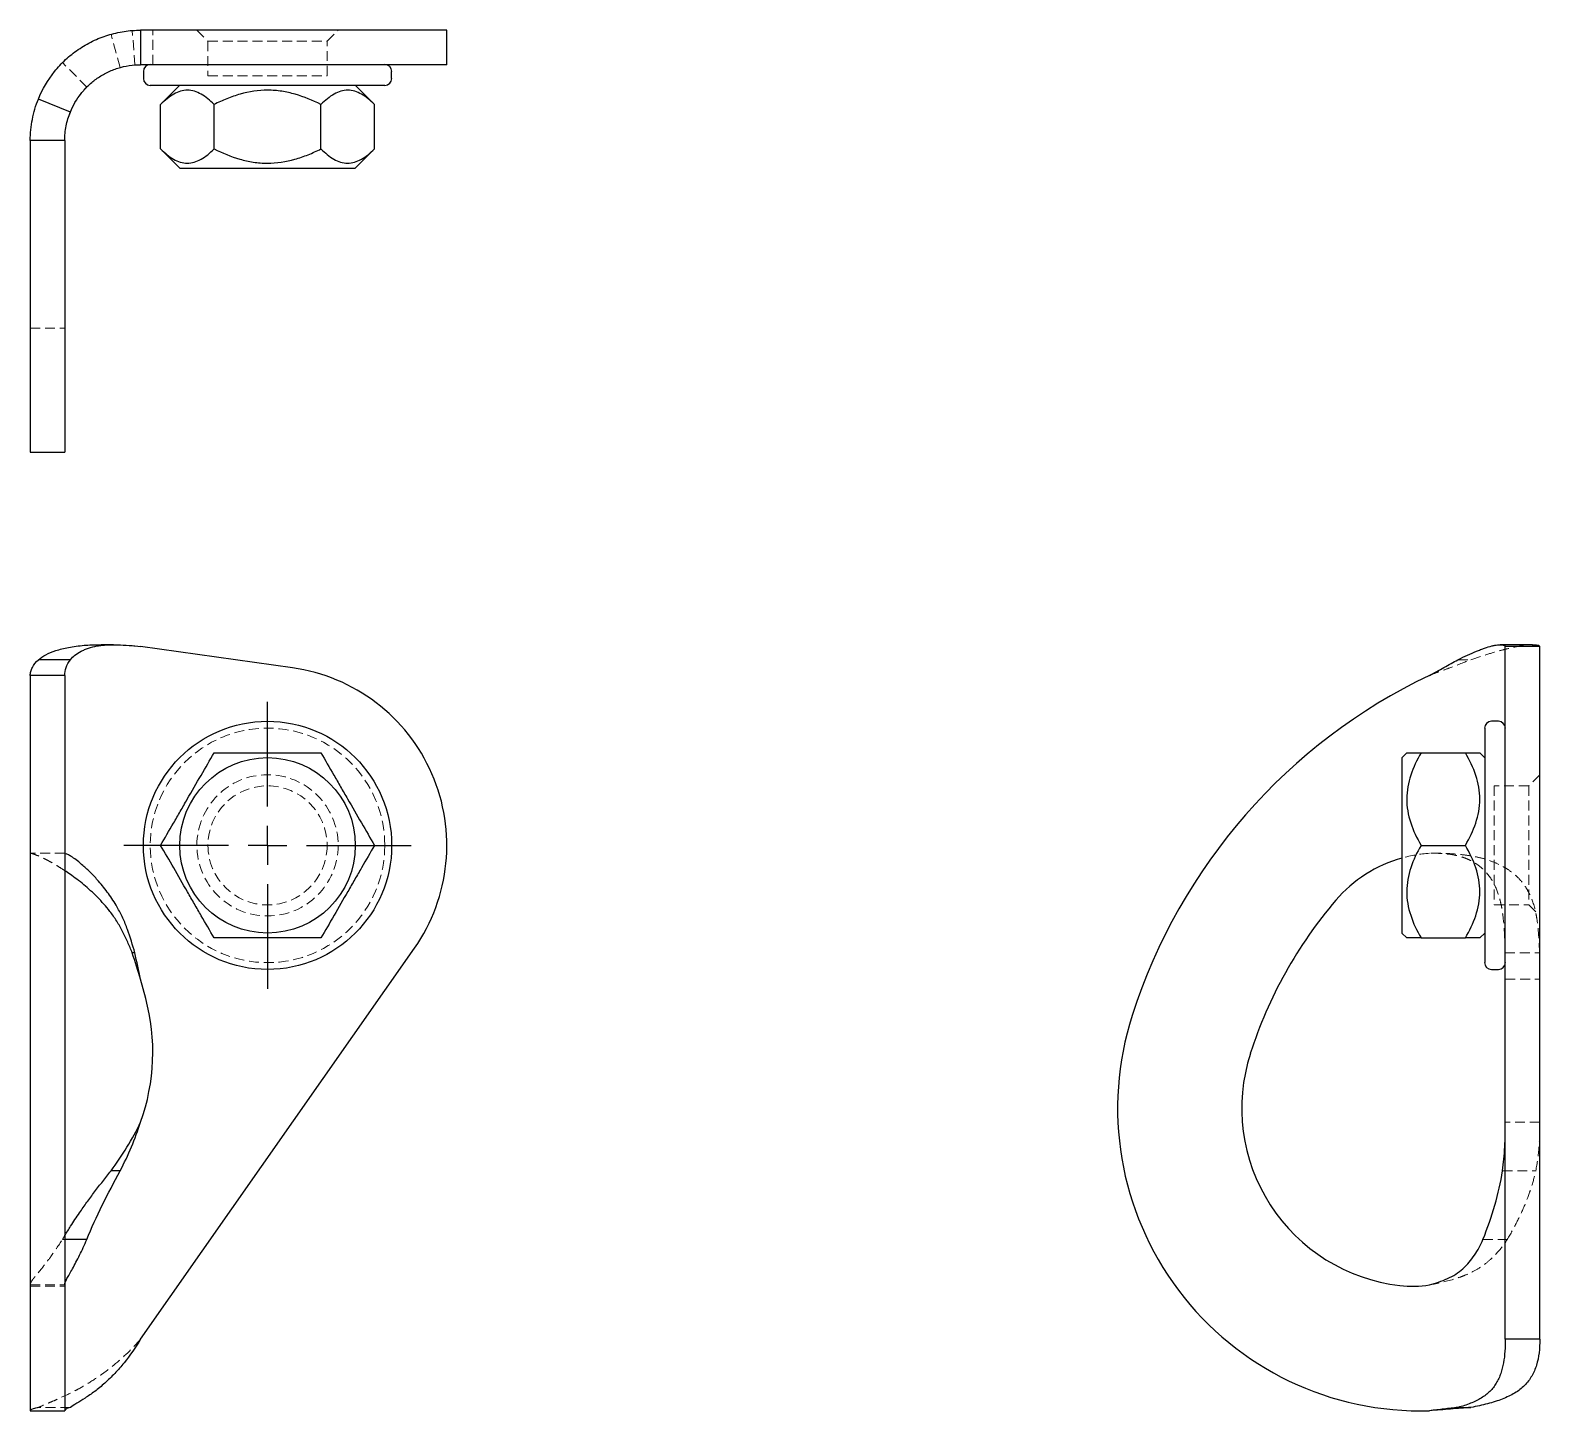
# Model space of a CAD drawing. Header units: millimetres. Extents: x 56 to 250, y 8 to 185.
import ezdxf

# ---------------------------------------------------------------- set-up
doc = ezdxf.new("R2010")
doc.units = ezdxf.units.MM
doc.linetypes.add('HIDDEN', pattern=[1.905, 1.27, -0.635])
doc.layers.add('10', color=7, linetype='Continuous')

# ---------------------------------------------------------------- blocks, each defined once
blk = doc.blocks.new('SW_CENTERMARKSYMBOL_0')
at = {"layer": '10', "color": 0}
for p, q in [((0, 5), (0, 18.44)), ((0, 0), (0, 2.5)), ((-5, 0), (-18.44, 0)), ((0, 0), (-2.5, 0)), ((0, 0), (0, -2.5)), ((0, 0), (2.5, 0)), ((5, 0), (18.44, 0)), ((0, -5), (0, -18.44))]:
    blk.add_line(p, q, dxfattribs=at)

msp = doc.modelspace()

# ---------------------------------------------------------------- linework, layer by layer
at = {"color": 7, "linetype": 'HIDDEN', "lineweight": 18}
for p, q in [((67.81, 180.33), (66.62, 184.59)), ((69.69, 180.65), (69.35, 185.07)), ((71.99, 180.68), (71.99, 185.11)), ((77.65, 185.11), (79.07, 183.69)), ((94.37, 183.69), (95.79, 185.11)), ((79.07, 183.69), (94.37, 183.69)), ((79.07, 183.69), (79.07, 179.26)), ((94.37, 179.26), (94.37, 183.69)), ((63.52, 177.81), (60.38, 180.94)), ((79.07, 179.26), (94.37, 179.26)), ((63.22, 177.48), (63.52, 177.81)), ((57.28, 176.25), (57.31, 176.3)), ((56.25, 146.83), (60.68, 146.83)), ((239.6, 104.24), (241.27, 104.24)), ((250.11, 89.45), (248.69, 88.04)), ((244.26, 88.04), (244.26, 72.74)), ((248.69, 88.04), (244.26, 88.04)), ((248.69, 88.04), (248.69, 72.74)), ((60.68, 79.37), (56.25, 79.37)), ((244.26, 72.74), (248.69, 72.74)), ((248.69, 72.74), (250.11, 71.32)), ((245.67, 65.27), (245.65, 66.58)), ((245.65, 66.58), (250.07, 66.58)), ((245.68, 63.2), (250.11, 63.2)), ((250.11, 44.85), (245.68, 44.85)), ((245.33, 38.58), (249.59, 38.58)), ((60.38, 29.77), (60.68, 30.26)), ((60.68, 29.77), (60.38, 29.77)), ((242.81, 29.77), (245.94, 29.77)), ((56.25, 23.93), (60.68, 23.93)), ((56.25, 23.75), (60.68, 23.75)), ((56.25, 7.77), (60.68, 7.77)), ((61.4, 8.19), (57.29, 8.19))]:
    msp.add_line(p, q, dxfattribs=at)
at = {"color": 7, "linetype": 'Continuous', "lineweight": 25}
for p, q in [((70.42, 185.11), (70.42, 180.68)), ((89.92, 185.11), (70.42, 185.11)), ((109.75, 185.11), (89.92, 185.11)), ((109.75, 180.68), (109.75, 185.11)), ((60.35, 180.91), (60.38, 180.94)), ((89.92, 180.68), (70.42, 180.68)), ((109.75, 180.68), (89.92, 180.68)), ((70.78, 179.8), (70.78, 178.91)), ((102.66, 178.91), (102.66, 179.8)), ((71.66, 178.03), (86.72, 178.03)), ((75.45, 178.03), (72.99, 175.56)), ((86.72, 178.03), (101.78, 178.03)), ((100.45, 175.56), (97.99, 178.03)), ((61.4, 174.6), (57.29, 176.27)), ((61.11, 173.8), (61.47, 174.76)), ((72.99, 169.86), (72.99, 175.56)), ((79.86, 169.86), (79.86, 175.56)), ((93.58, 169.86), (93.58, 175.56)), ((100.45, 169.86), (100.45, 175.56)), ((60.68, 170.94), (56.25, 170.94)), ((56.25, 170.94), (56.25, 132.75)), ((60.68, 170.94), (60.68, 132.75)), ((72.99, 169.86), (75.45, 167.4)), ((97.99, 167.4), (100.45, 169.86)), ((75.45, 167.4), (86.72, 167.4)), ((86.72, 167.4), (97.99, 167.4)), ((56.25, 132.75), (56.25, 130.89)), ((60.68, 132.75), (60.68, 130.89)), ((56.25, 130.89), (60.68, 130.89)), ((66.95, 106.16), (65.35, 106.16)), ((89.92, 103.19), (70.42, 105.93)), ((249.19, 106.16), (245, 106.16)), ((250.11, 105.93), (245.68, 105.93)), ((245.68, 103.19), (245.68, 105.93)), ((250.11, 103.19), (250.11, 105.93)), ((61.4, 104.24), (57.29, 104.24)), ((245.68, 67.18), (245.68, 103.19)), ((250.11, 67.18), (250.11, 103.19)), ((60.68, 102.23), (56.25, 102.23)), ((56.25, 102.23), (56.25, 58.53)), ((60.68, 102.23), (60.68, 58.53)), ((243.03, 95.44), (243.03, 65.33)), ((244.8, 96.33), (243.91, 96.33)), ((233.02, 92.28), (232.4, 91.65)), ((232.4, 91.65), (232.4, 69.12)), ((234.86, 92.28), (240.56, 92.28)), ((243.03, 91.65), (242.4, 92.28)), ((234.86, 80.39), (240.56, 80.39)), ((232.4, 69.12), (233.02, 68.5)), ((234.86, 68.5), (240.56, 68.5)), ((242.4, 68.5), (243.03, 69.12)), ((69.69, 66.58), (69.35, 66.58)), ((70.42, 16.97), (105.58, 67.18)), ((245.68, 16.97), (245.68, 67.18)), ((250.11, 16.97), (250.11, 67.18)), ((243.91, 64.45), (244.8, 64.45)), ((71.08, 60.74), (70.42, 63.2)), ((56.25, 58.53), (56.25, 7.75)), ((60.68, 58.53), (60.68, 7.75)), ((67.81, 38.58), (66.62, 38.58)), ((63.52, 29.77), (60.68, 29.77)), ((250.11, 16.97), (245.68, 16.97)), ((239.6, 8.19), (241.27, 8.19)), ((56.25, 7.75), (60.68, 7.75))]:
    msp.add_line(p, q, dxfattribs=at)
at = {"color": 7, "linetype": 'HIDDEN', "lineweight": 18, "flags": 128}
for points in [[(70.42, 105.93), (70.42, 105.93)], [(235.94, 102.23), (235.94, 102.23)], [(235.94, 79.37), (235.94, 79.37)], [(70.42, 44.85), (70.42, 44.85)], [(235.94, 23.93), (235.94, 23.93)], [(70.42, 16.97), (70.42, 16.97)], [(235.94, 7.77), (235.94, 7.77)]]:
    msp.add_lwpolyline(points, dxfattribs=at)
at = {"color": 7, "linetype": 'Continuous', "lineweight": 25}
for radius in [15.94, 11.27]:
    msp.add_circle((86.72, 80.39), radius, dxfattribs=at)
at = {"color": 7, "linetype": 'HIDDEN', "lineweight": 18}
for radius in [15.06, 9.07, 7.65]:
    msp.add_circle((86.72, 80.39), radius, dxfattribs=at)
at = {"color": 7, "linetype": 'Continuous', "lineweight": 25}
for centre, radius, start, end in [((71.66, 179.8), 0.886, 90, 180), ((101.78, 179.8), 0.886, 0, 90), ((71.66, 178.91), 0.886, 180, 270), ((101.78, 178.91), 0.886, 270, 0), ((86.72, 80.39), 23.03, 325, 82), ((267.52, 36.1), 73.29, 115.53, 162.1814), ((243.91, 95.44), 0.886, 90, 180), ((244.8, 95.44), 0.886, 0, 90), ((237.09, 62.09), 17.32, 105.7136, 139.5058), ((267.52, 36.1), 57.34, 139.5058, 162.1814), ((243.91, 65.33), 0.886, 180, 270), ((244.8, 65.33), 0.886, 270, 0), ((45.37, 53.85), 26.62, 340.2479, 15), ((234.77, 46.63), 38.88, 162.1814, 271.7289), ((234.77, 46.63), 22.93, 162.1814, 263.4022), ((233.75, 37.86), 14.1, 263.4022, 278.922)]:
    msp.add_arc(centre, radius, start, end, dxfattribs=at)
at = {"color": 7, "linetype": 'HIDDEN', "lineweight": 18}
msp.add_arc((237.09, 62.09), 17.32, 93.7998, 105.7136, dxfattribs=at)
at = {"color": 7, "linetype": 'Continuous', "lineweight": 25}
for points, knots in [([(57.29, 176.27), (57.8, 177.53), (58.49, 178.71), (59.58, 180.07), (59.81, 180.33), (60.28, 180.84), (60.53, 181.09), (61.29, 181.8), (61.84, 182.23), (62.71, 182.83), (63.01, 183.02), (63.62, 183.38), (63.94, 183.54), (64.89, 184.01), (65.55, 184.26), (66.9, 184.68), (67.6, 184.84), (69, 185.06), (69.71, 185.11), (70.42, 185.11)], [0, 0, 0, 0, 0.25, 0.25, 0.3125, 0.3125, 0.375, 0.375, 0.5, 0.5, 0.5625, 0.5625, 0.625, 0.625, 0.75, 0.75, 0.875, 0.875, 1, 1, 1, 1]), ([(61.4, 174.6), (61.73, 175.44), (62.19, 176.23), (62.92, 177.16), (63.07, 177.34), (63.4, 177.69), (63.56, 177.86), (64.08, 178.35), (64.46, 178.66), (65.05, 179.07), (65.26, 179.21), (65.69, 179.46), (65.91, 179.58), (66.57, 179.9), (67.03, 180.09), (67.97, 180.38), (68.46, 180.49), (69.44, 180.64), (69.93, 180.68), (70.42, 180.68)], [0, 0, 0, 0, 0.25, 0.25, 0.3125, 0.3125, 0.375, 0.375, 0.5, 0.5, 0.5625, 0.5625, 0.625, 0.625, 0.75, 0.75, 0.875, 0.875, 1, 1, 1, 1]), ([(79.86, 175.56), (79.32, 176.1), (78.77, 176.56), (77.92, 177.04), (77.63, 177.17), (77.04, 177.35), (76.74, 177.4), (75.84, 177.41), (75.25, 177.22), (74.09, 176.57), (73.53, 176.1), (72.99, 175.56)], [0, 0, 0, 0, 0.25, 0.25, 0.375, 0.375, 0.5, 0.5, 0.75, 0.75, 1, 1, 1, 1]), ([(93.58, 175.56), (92.51, 176.1), (91.42, 176.55), (89.71, 177.04), (89.14, 177.17), (87.96, 177.35), (87.35, 177.4), (85.54, 177.41), (84.36, 177.22), (82.63, 176.73), (82.06, 176.53), (80.94, 176.08), (80.39, 175.83), (79.86, 175.56)], [0, 0, 0, 0, 0.25, 0.25, 0.375, 0.375, 0.5, 0.5, 0.75, 0.75, 0.875, 0.875, 1, 1, 1, 1]), ([(100.45, 175.56), (99.91, 176.1), (99.36, 176.56), (98.51, 177.04), (98.22, 177.17), (97.63, 177.35), (97.33, 177.4), (96.43, 177.41), (95.84, 177.22), (94.68, 176.57), (94.12, 176.1), (93.58, 175.56)], [0, 0, 0, 0, 0.25, 0.25, 0.375, 0.375, 0.5, 0.5, 0.75, 0.75, 1, 1, 1, 1]), ([(56.25, 170.94), (56.25, 171.4), (56.27, 171.85), (56.36, 172.76), (56.43, 173.21), (56.69, 174.55), (56.95, 175.42), (57.29, 176.27)], [0, 0, 0, 0, 0.25, 0.25, 0.5, 0.5, 1, 1, 1, 1]), ([(60.68, 170.94), (60.68, 171.57), (60.74, 172.19), (60.98, 173.42), (61.16, 174.02), (61.4, 174.6)], [0, 0, 0, 0, 0.5, 0.5, 1, 1, 1, 1]), ([(72.99, 169.86), (73.53, 169.32), (74.08, 168.87), (74.93, 168.38), (75.22, 168.25), (75.81, 168.07), (76.11, 168.02), (77.01, 168.02), (77.6, 168.2), (78.76, 168.86), (79.32, 169.32), (79.86, 169.86)], [0, 0, 0, 0, 0.25, 0.25, 0.375, 0.375, 0.5, 0.5, 0.75, 0.75, 1, 1, 1, 1]), ([(79.86, 169.86), (80.93, 169.32), (82.02, 168.87), (83.73, 168.38), (84.3, 168.25), (85.48, 168.07), (86.09, 168.02), (87.9, 168.02), (89.08, 168.2), (90.81, 168.69), (91.38, 168.89), (92.5, 169.34), (93.05, 169.59), (93.58, 169.86)], [0, 0, 0, 0, 0.25, 0.25, 0.375, 0.375, 0.5, 0.5, 0.75, 0.75, 0.875, 0.875, 1, 1, 1, 1]), ([(93.58, 169.86), (94.12, 169.32), (94.67, 168.87), (95.52, 168.38), (95.81, 168.25), (96.4, 168.07), (96.7, 168.02), (97.6, 168.02), (98.19, 168.2), (99.35, 168.86), (99.91, 169.32), (100.45, 169.86)], [0, 0, 0, 0, 0.25, 0.25, 0.375, 0.375, 0.5, 0.5, 0.75, 0.75, 1, 1, 1, 1]), ([(57.29, 104.24), (57.59, 104.46), (58.19, 104.91), (59.28, 105.34), (60.31, 105.64), (61.18, 105.83), (62.12, 105.99), (63.43, 106.13), (64.51, 106.18), (65.3, 106.16), (65.37, 106.16)], [0, 0, 0, 0, 0.189333, 0.383459, 0.484084, 0.584705, 0.688628, 0.792534, 0.980724, 1, 1, 1, 1]), ([(61.4, 104.24), (61.73, 104.67), (62.19, 105.02), (62.92, 105.4), (63.07, 105.47), (63.4, 105.6), (63.56, 105.66), (64.08, 105.83), (64.46, 105.93), (65.05, 106.04), (65.26, 106.07), (65.69, 106.12), (65.91, 106.13), (66.57, 106.17), (67.03, 106.17), (67.97, 106.14), (68.46, 106.11), (69.44, 106.04), (69.93, 105.99), (70.42, 105.93)], [0, 0, 0, 0, 0.25, 0.25, 0.3125, 0.3125, 0.375, 0.375, 0.5, 0.5, 0.5625, 0.5625, 0.625, 0.625, 0.75, 0.75, 0.875, 0.875, 1, 1, 1, 1]), ([(239.6, 104.24), (240.44, 104.67), (241.23, 105.02), (242.16, 105.4), (242.34, 105.47), (242.69, 105.6), (242.86, 105.66), (243.35, 105.83), (243.66, 105.93), (244.07, 106.04), (244.21, 106.07), (244.46, 106.12), (244.58, 106.13), (244.9, 106.17), (245.09, 106.17), (245.38, 106.14), (245.49, 106.11), (245.64, 106.04), (245.68, 105.99), (245.68, 105.93)], [0, 0, 0, 0, 0.25, 0.25, 0.3125, 0.3125, 0.375, 0.375, 0.5, 0.5, 0.5625, 0.5625, 0.625, 0.625, 0.75, 0.75, 0.875, 0.875, 1, 1, 1, 1]), ([(249.15, 106.16), (249.38, 106.15), (249.78, 106.14), (250.06, 106.05), (250.09, 105.97), (250.11, 105.93)], [0, 0, 0, 0, 0.402557, 0.699415, 1, 1, 1, 1]), ([(56.25, 102.23), (56.25, 102.4), (56.27, 102.57), (56.36, 102.9), (56.43, 103.07), (56.69, 103.57), (56.95, 103.91), (57.29, 104.24)], [0, 0, 0, 0, 0.25, 0.25, 0.5, 0.5, 1, 1, 1, 1]), ([(60.68, 102.23), (60.68, 102.57), (60.74, 102.9), (60.98, 103.57), (61.16, 103.91), (61.4, 104.24)], [0, 0, 0, 0, 0.5, 0.5, 1, 1, 1, 1]), ([(235.94, 102.23), (236.57, 102.57), (237.19, 102.9), (238.42, 103.57), (239.02, 103.91), (239.6, 104.24)], [0, 0, 0, 0, 0.5, 0.5, 1, 1, 1, 1]), ([(72.99, 80.39), (73.53, 81.32), (74.08, 82.27), (74.93, 83.74), (75.22, 84.24), (75.81, 85.27), (76.11, 85.79), (77.01, 87.35), (77.6, 88.37), (78.76, 90.38), (79.32, 91.34), (79.86, 92.28)], [0, 0, 0, 0, 0.25, 0.25, 0.375, 0.375, 0.5, 0.5, 0.75, 0.75, 1, 1, 1, 1]), ([(79.86, 92.28), (80.93, 92.28), (82.02, 92.28), (83.73, 92.28), (84.3, 92.28), (85.48, 92.28), (86.09, 92.28), (87.9, 92.28), (89.08, 92.28), (90.81, 92.28), (91.38, 92.28), (92.5, 92.28), (93.05, 92.28), (93.58, 92.28)], [0, 0, 0, 0, 0.25, 0.25, 0.375, 0.375, 0.5, 0.5, 0.75, 0.75, 0.875, 0.875, 1, 1, 1, 1]), ([(93.58, 92.28), (94.12, 91.35), (94.67, 90.4), (95.52, 88.92), (95.81, 88.42), (96.4, 87.4), (96.7, 86.87), (97.6, 85.32), (98.19, 84.3), (99.35, 82.28), (99.91, 81.32), (100.45, 80.39)], [0, 0, 0, 0, 0.25, 0.25, 0.375, 0.375, 0.5, 0.5, 0.75, 0.75, 1, 1, 1, 1]), ([(234.86, 92.28), (234.32, 91.35), (233.87, 90.4), (233.38, 88.92), (233.25, 88.42), (233.07, 87.4), (233.02, 86.87), (233.02, 85.32), (233.2, 84.3), (233.86, 82.28), (234.32, 81.32), (234.86, 80.39)], [0, 0, 0, 0, 0.25, 0.25, 0.375, 0.375, 0.5, 0.5, 0.75, 0.75, 1, 1, 1, 1]), ([(233.02, 92.28), (233.02, 92.28), (233.2, 92.28), (233.69, 92.28), (233.89, 92.28), (234.34, 92.28), (234.59, 92.28), (234.86, 92.28)], [0, 0, 0, 0, 0.5, 0.5, 0.75, 0.75, 1, 1, 1, 1]), ([(240.56, 80.39), (241.1, 81.32), (241.56, 82.27), (242.04, 83.74), (242.17, 84.24), (242.35, 85.27), (242.4, 85.79), (242.41, 87.35), (242.22, 88.37), (241.57, 90.38), (241.1, 91.34), (240.56, 92.28)], [0, 0, 0, 0, 0.25, 0.25, 0.375, 0.375, 0.5, 0.5, 0.75, 0.75, 1, 1, 1, 1]), ([(240.56, 92.28), (241.1, 92.28), (241.56, 92.28), (242.05, 92.28), (242.18, 92.28), (242.35, 92.28), (242.4, 92.28), (242.4, 92.28)], [0, 0, 0, 0, 0.5, 0.5, 0.75, 0.75, 1, 1, 1, 1]), ([(79.86, 68.5), (79.32, 69.43), (78.77, 70.38), (77.92, 71.85), (77.63, 72.35), (77.04, 73.38), (76.74, 73.9), (75.84, 75.46), (75.25, 76.48), (74.09, 78.49), (73.53, 79.45), (72.99, 80.39)], [0, 0, 0, 0, 0.25, 0.25, 0.375, 0.375, 0.5, 0.5, 0.75, 0.75, 1, 1, 1, 1]), ([(100.45, 80.39), (99.91, 79.46), (99.36, 78.51), (98.51, 77.03), (98.22, 76.53), (97.63, 75.51), (97.33, 74.98), (96.43, 73.43), (95.84, 72.41), (94.68, 70.4), (94.12, 69.43), (93.58, 68.5)], [0, 0, 0, 0, 0.25, 0.25, 0.375, 0.375, 0.5, 0.5, 0.75, 0.75, 1, 1, 1, 1]), ([(234.86, 80.39), (234.32, 79.46), (233.87, 78.51), (233.38, 77.03), (233.25, 76.53), (233.07, 75.51), (233.02, 74.98), (233.02, 73.43), (233.2, 72.41), (233.86, 70.4), (234.32, 69.43), (234.86, 68.5)], [0, 0, 0, 0, 0.25, 0.25, 0.375, 0.375, 0.5, 0.5, 0.75, 0.75, 1, 1, 1, 1]), ([(240.56, 68.5), (241.1, 69.43), (241.56, 70.38), (242.04, 71.85), (242.17, 72.35), (242.35, 73.38), (242.4, 73.9), (242.41, 75.46), (242.22, 76.48), (241.57, 78.49), (241.1, 79.45), (240.56, 80.39)], [0, 0, 0, 0, 0.25, 0.25, 0.375, 0.375, 0.5, 0.5, 0.75, 0.75, 1, 1, 1, 1]), ([(69.69, 66.58), (69.39, 67.58), (68.95, 69.11), (68.16, 71.07), (67.35, 72.63), (66.3, 74.23), (65.13, 75.7), (64.01, 76.89), (63.07, 77.76), (62.28, 78.42), (61.63, 78.9), (61.15, 79.19), (60.86, 79.33), (60.82, 79.34), (60.82, 79.34)], [0, 0, 0, 0, 0.161191, 0.243295, 0.325299, 0.432802, 0.542737, 0.627692, 0.714869, 0.783697, 0.854358, 0.923258, 0.994278, 1, 1, 1, 1]), ([(69.35, 66.58), (69.16, 67.04), (68.78, 67.97), (68.12, 69.34), (67.37, 70.67), (66.56, 71.85), (65.71, 72.86), (64.88, 73.74), (64.01, 74.58), (63.12, 75.34), (62.25, 76.04), (61.43, 76.64), (60.92, 76.98), (60.68, 77.14)], [0, 0, 0, 0, 0.102633, 0.205239, 0.31005, 0.41476, 0.499329, 0.583934, 0.670897, 0.757853, 0.842432, 0.927006, 1, 1, 1, 1]), ([(93.58, 68.5), (92.51, 68.5), (91.42, 68.5), (89.71, 68.5), (89.14, 68.5), (87.96, 68.5), (87.35, 68.5), (85.54, 68.5), (84.36, 68.5), (82.63, 68.5), (82.06, 68.5), (80.94, 68.5), (80.39, 68.5), (79.86, 68.5)], [0, 0, 0, 0, 0.25, 0.25, 0.375, 0.375, 0.5, 0.5, 0.75, 0.75, 0.875, 0.875, 1, 1, 1, 1]), ([(234.86, 68.5), (234.32, 68.5), (233.86, 68.5), (233.37, 68.5), (233.25, 68.5), (233.07, 68.5), (233.02, 68.5), (233.02, 68.5)], [0, 0, 0, 0, 0.5, 0.5, 0.75, 0.75, 1, 1, 1, 1]), ([(242.4, 68.5), (242.4, 68.5), (242.22, 68.5), (241.73, 68.5), (241.53, 68.5), (241.08, 68.5), (240.83, 68.5), (240.56, 68.5)], [0, 0, 0, 0, 0.5, 0.5, 0.75, 0.75, 1, 1, 1, 1]), ([(245.68, 63.2), (245.68, 63.83), (245.68, 64.52), (245.67, 65.21), (245.67, 65.27)], [0, 0, 0, 0, 0.914402, 1, 1, 1, 1]), ([(66.62, 38.58), (67.34, 39.56), (68.03, 40.57), (69.31, 42.66), (69.91, 43.73), (70.42, 44.85)], [0, 0, 0, 0, 0.5, 0.5, 1, 1, 1, 1]), ([(67.81, 38.58), (68.32, 39.58), (68.8, 40.61), (69.68, 42.7), (70.08, 43.77), (70.42, 44.85)], [0, 0, 0, 0, 0.5, 0.5, 1, 1, 1, 1]), ([(245.33, 38.58), (245.47, 39.58), (245.56, 40.61), (245.66, 42.7), (245.68, 43.77), (245.68, 44.85)], [0, 0, 0, 0, 0.5, 0.5, 1, 1, 1, 1]), ([(60.68, 30.26), (60.93, 30.66), (61.52, 31.64), (62.48, 33.07), (63.52, 34.54), (64.51, 35.88), (65.55, 37.23), (66.26, 38.13), (66.62, 38.58)], [0, 0, 0, 0, 0.147253, 0.35374, 0.514288, 0.675239, 0.837412, 1, 1, 1, 1]), ([(63.52, 29.77), (64.11, 31.24), (64.78, 32.7), (66.22, 35.64), (67, 37.11), (67.81, 38.58)], [0, 0, 0, 0, 0.5, 0.5, 1, 1, 1, 1]), ([(242.81, 29.77), (243.41, 31.24), (243.92, 32.7), (244.77, 35.64), (245.1, 37.11), (245.33, 38.58)], [0, 0, 0, 0, 0.5, 0.5, 1, 1, 1, 1]), ([(60.68, 23.93), (60.68, 24.15), (60.78, 24.4), (61.05, 24.91), (61.16, 25.1), (61.4, 25.52), (61.54, 25.75), (61.82, 26.27), (61.97, 26.54), (62.27, 27.13), (62.43, 27.44), (62.9, 28.39), (63.21, 29.07), (63.52, 29.77)], [0, 0, 0, 0, 0.25, 0.25, 0.375, 0.375, 0.5, 0.5, 0.625, 0.625, 0.75, 0.75, 1, 1, 1, 1]), ([(235.94, 23.93), (236.74, 24.15), (237.52, 24.4), (238.62, 24.91), (238.98, 25.1), (239.64, 25.52), (239.95, 25.75), (240.52, 26.27), (240.79, 26.54), (241.29, 27.13), (241.52, 27.44), (242.15, 28.39), (242.5, 29.07), (242.81, 29.77)], [0, 0, 0, 0, 0.25, 0.25, 0.375, 0.375, 0.5, 0.5, 0.625, 0.625, 0.75, 0.75, 1, 1, 1, 1]), ([(70.42, 16.97), (69.78, 15.89), (69.07, 14.88), (67.92, 13.46), (67.52, 13), (66.89, 12.34), (66.68, 12.12), (66.25, 11.71), (66.04, 11.51), (65.61, 11.12), (65.39, 10.93), (64.96, 10.58), (64.75, 10.41), (64.32, 10.09), (64.1, 9.94), (63.69, 9.65), (63.49, 9.52), (62.91, 9.14), (62.55, 8.92), (61.9, 8.51), (61.63, 8.34), (61.4, 8.19)], [0, 0, 0, 0, 0.25, 0.25, 0.375, 0.375, 0.4375, 0.4375, 0.5, 0.5, 0.5625, 0.5625, 0.625, 0.625, 0.6875, 0.6875, 0.75, 0.75, 0.875, 0.875, 1, 1, 1, 1]), ([(245.68, 16.97), (245.68, 15.89), (245.62, 14.88), (245.36, 13.46), (245.25, 13), (245.02, 12.34), (244.94, 12.12), (244.75, 11.71), (244.64, 11.51), (244.41, 11.12), (244.29, 10.93), (244.01, 10.58), (243.86, 10.41), (243.54, 10.09), (243.36, 9.94), (242.99, 9.65), (242.79, 9.52), (242.17, 9.14), (241.71, 8.92), (240.71, 8.51), (240.17, 8.34), (239.6, 8.19)], [0, 0, 0, 0, 0.25, 0.25, 0.375, 0.375, 0.4375, 0.4375, 0.5, 0.5, 0.5625, 0.5625, 0.625, 0.625, 0.6875, 0.6875, 0.75, 0.75, 0.875, 0.875, 1, 1, 1, 1]), ([(250.11, 16.97), (250.11, 15.74), (249.99, 14.63), (249.61, 13.38), (249.52, 13.14), (249.32, 12.67), (249.2, 12.44), (248.82, 11.78), (248.52, 11.38), (247.97, 10.83), (247.77, 10.66), (247.35, 10.33), (247.12, 10.17), (246.4, 9.74), (245.87, 9.49), (245, 9.15), (244.7, 9.04), (244.06, 8.84), (243.73, 8.75), (242.72, 8.48), (242.01, 8.33), (241.27, 8.19)], [0, 0, 0, 0, 0.25, 0.25, 0.3125, 0.3125, 0.375, 0.375, 0.5, 0.5, 0.5625, 0.5625, 0.625, 0.625, 0.75, 0.75, 0.8125, 0.8125, 0.875, 0.875, 1, 1, 1, 1]), ([(61.4, 8.19), (61.16, 8.12), (60.98, 8.05), (60.74, 7.91), (60.68, 7.84), (60.68, 7.77)], [0, 0, 0, 0, 0.5, 0.5, 1, 1, 1, 1]), ([(239.6, 8.19), (239.02, 8.12), (238.42, 8.05), (237.19, 7.91), (236.57, 7.84), (235.94, 7.77)], [0, 0, 0, 0, 0.5, 0.5, 1, 1, 1, 1]), ([(241.27, 8.19), (240.85, 8.15), (240.42, 8.12), (239.55, 8.05), (239.1, 8.01), (237.76, 7.91), (236.85, 7.84), (235.94, 7.77)], [0, 0, 0, 0, 0.25, 0.25, 0.5, 0.5, 1, 1, 1, 1])]:
    msp.add_open_spline(points, degree=3, knots=knots, dxfattribs=at)
at = {"color": 7, "linetype": 'HIDDEN', "lineweight": 18}
for points, knots in [([(65.37, 106.16), (66.02, 106.15), (67.16, 106.14), (68.87, 106.05), (69.9, 105.97), (70.42, 105.93)], [0, 0, 0, 0, 0.398096, 0.697171, 1, 1, 1, 1]), ([(241.27, 104.24), (241.92, 104.46), (243.24, 104.91), (244.75, 105.34), (245.89, 105.64), (246.7, 105.83), (247.45, 105.99), (248.29, 106.13), (248.9, 106.18), (249.13, 106.16), (249.15, 106.16)], [0, 0, 0, 0, 0.189954, 0.384717, 0.485672, 0.586624, 0.690888, 0.795135, 0.983942, 1, 1, 1, 1]), ([(235.94, 102.23), (236.4, 102.4), (236.85, 102.57), (237.76, 102.9), (238.21, 103.07), (239.55, 103.57), (240.42, 103.91), (241.27, 104.24)], [0, 0, 0, 0, 0.25, 0.25, 0.5, 0.5, 1, 1, 1, 1]), ([(60.72, 79.38), (59.97, 79.38), (58.48, 79.38), (56.99, 79.38), (56.24, 79.38)], [0, 0, 0, 0, 0.4999935, 1, 1, 1, 1]), ([(60.68, 77.14), (60.63, 77.17), (60.3, 77.4), (59.75, 77.74), (59.04, 78.16), (58.41, 78.51), (57.83, 78.8), (57.21, 79.08), (56.64, 79.29), (56.33, 79.38), (56.29, 79.37), (56.28, 79.37)], [0, 0, 0, 0, 0.018987, 0.134143, 0.237782, 0.341418, 0.448783, 0.556157, 0.742597, 0.934211, 1, 1, 1, 1]), ([(245.65, 66.58), (245.64, 67.42), (245.61, 68.26), (245.52, 69.91), (245.46, 70.72), (245.33, 71.69), (245.3, 71.89), (245.24, 72.27), (245.21, 72.46), (245.09, 73.02), (245.01, 73.38), (244.7, 74.44), (244.43, 75.11), (243.73, 76.34), (243.3, 76.89), (242.51, 77.61), (242.22, 77.84), (241.6, 78.25), (241.27, 78.43), (240.74, 78.67), (240.56, 78.74), (240.18, 78.88), (239.99, 78.94), (239.39, 79.1), (238.99, 79.18), (238.15, 79.3), (237.71, 79.34), (236.83, 79.38), (236.39, 79.38), (235.94, 79.37)], [0, 0, 0, 0, 0.125, 0.125, 0.25, 0.25, 0.28125, 0.28125, 0.3125, 0.3125, 0.375, 0.375, 0.5, 0.5, 0.625, 0.625, 0.6875, 0.6875, 0.75, 0.75, 0.78125, 0.78125, 0.8125, 0.8125, 0.875, 0.875, 0.9375, 0.9375, 1, 1, 1, 1]), ([(250.07, 66.58), (250.04, 67.61), (249.99, 68.61), (249.85, 70.06), (249.8, 70.53), (249.69, 71.22), (249.65, 71.44), (249.56, 71.89), (249.51, 72.1), (249.24, 73.15), (248.94, 73.91), (248.45, 74.78), (248.35, 74.95), (248.13, 75.28), (248.01, 75.44), (247.64, 75.91), (247.37, 76.2), (246.78, 76.74), (246.45, 76.99), (245.93, 77.35), (245.75, 77.46), (245.38, 77.67), (245.18, 77.78), (244.58, 78.08), (244.16, 78.25), (243.28, 78.57), (242.82, 78.71), (241.85, 78.94), (241.34, 79.03), (240.31, 79.18), (239.78, 79.24), (238.71, 79.32), (238.17, 79.35), (237.06, 79.38), (236.5, 79.38), (235.94, 79.37)], [0, 0, 0, 0, 0.125, 0.125, 0.1875, 0.1875, 0.21875, 0.21875, 0.25, 0.25, 0.375, 0.375, 0.40625, 0.40625, 0.4375, 0.4375, 0.5, 0.5, 0.5625, 0.5625, 0.59375, 0.59375, 0.625, 0.625, 0.6875, 0.6875, 0.75, 0.75, 0.8125, 0.8125, 0.875, 0.875, 0.9375, 0.9375, 1, 1, 1, 1]), ([(249.59, 38.58), (249.79, 39.56), (249.92, 40.57), (250.08, 42.66), (250.11, 43.73), (250.11, 44.85)], [0, 0, 0, 0, 0.5, 0.5, 1, 1, 1, 1]), ([(245.94, 29.77), (246.37, 30.5), (246.77, 31.24), (247.52, 32.7), (247.86, 33.44), (248.48, 34.91), (248.75, 35.64), (249.23, 37.11), (249.43, 37.84), (249.59, 38.58)], [0, 0, 0, 0, 0.25, 0.25, 0.5, 0.5, 0.75, 0.75, 1, 1, 1, 1]), ([(56.25, 23.93), (56.25, 24.12), (56.37, 24.36), (56.65, 24.73), (56.71, 24.81), (56.85, 24.98), (56.92, 25.07), (57.17, 25.36), (57.35, 25.57), (57.74, 26.06), (57.95, 26.32), (58.4, 26.91), (58.64, 27.23), (59.37, 28.23), (59.87, 28.97), (60.38, 29.77)], [0, 0, 0, 0, 0.25, 0.25, 0.3125, 0.3125, 0.375, 0.375, 0.5, 0.5, 0.625, 0.625, 0.75, 0.75, 1, 1, 1, 1]), ([(235.94, 23.93), (237, 24.12), (238.03, 24.36), (239.28, 24.73), (239.53, 24.81), (240.02, 24.98), (240.26, 25.07), (240.97, 25.36), (241.43, 25.57), (242.28, 26.06), (242.69, 26.32), (243.46, 26.91), (243.82, 27.23), (244.84, 28.23), (245.43, 28.97), (245.94, 29.77)], [0, 0, 0, 0, 0.25, 0.25, 0.3125, 0.3125, 0.375, 0.375, 0.5, 0.5, 0.625, 0.625, 0.75, 0.75, 1, 1, 1, 1]), ([(70.42, 16.97), (69.36, 15.74), (68.2, 14.63), (66.68, 13.38), (66.37, 13.14), (65.74, 12.67), (65.42, 12.44), (64.48, 11.78), (63.85, 11.38), (62.93, 10.83), (62.62, 10.66), (62.01, 10.33), (61.71, 10.17), (60.83, 9.74), (60.28, 9.49), (59.52, 9.15), (59.27, 9.04), (58.8, 8.84), (58.58, 8.75), (57.96, 8.48), (57.59, 8.33), (57.29, 8.19)], [0, 0, 0, 0, 0.25, 0.25, 0.3125, 0.3125, 0.375, 0.375, 0.5, 0.5, 0.5625, 0.5625, 0.625, 0.625, 0.75, 0.75, 0.8125, 0.8125, 0.875, 0.875, 1, 1, 1, 1]), ([(57.29, 8.19), (57.12, 8.15), (56.97, 8.12), (56.71, 8.05), (56.6, 8.01), (56.34, 7.91), (56.25, 7.84), (56.25, 7.77)], [0, 0, 0, 0, 0.25, 0.25, 0.5, 0.5, 1, 1, 1, 1])]:
    msp.add_open_spline(points, degree=3, knots=knots, dxfattribs=at)
at = {"color": 7, "linetype": 'Continuous', "lineweight": 25}
for points in [[(70.42, 63.2), (70.07, 64.32), (69.71, 65.45), (69.35, 66.58)], [(70.42, 63.2), (70.18, 64.32), (69.93, 65.45), (69.69, 66.58)]]:
    msp.add_open_spline(points, degree=3, dxfattribs=at)

# ---------------------------------------------------------------- block references
at = {"layer": '10'}
msp.add_blockref('SW_CENTERMARKSYMBOL_0', (86.72, 80.39), dxfattribs=at)

doc.saveas('drawing.dxf')
